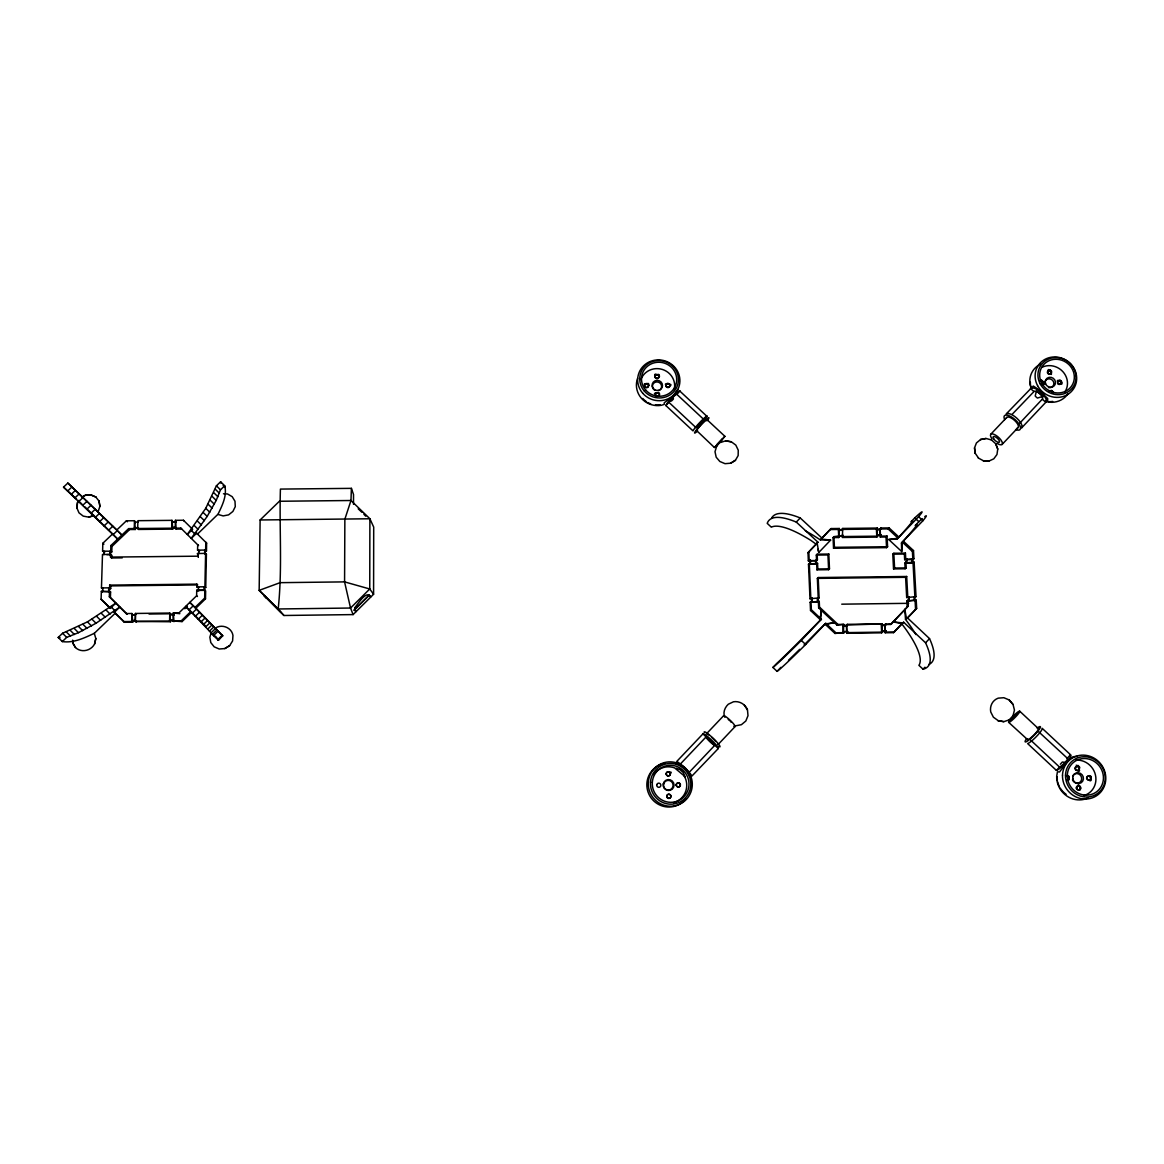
<?xml version="1.0" encoding="UTF-8"?>
<svg xmlns="http://www.w3.org/2000/svg" width="1164" height="1164" viewBox="0 0 1164 1164"><rect width="100%" height="100%" fill="white"/><g stroke="black" fill="none" stroke-linecap="round" stroke-linejoin="round"><path stroke-width="1.5" d="M998.203 720.647L993.387 717.184L990.739 711.961C989.589 706.068 992.485 700.233 998.188 698.153L1003.848 697.716L1009.217 699.971L1013.029 704.438L1014.455 710.069L1013.044 715.642L1014.732 714.623A7.842 1.135 -45.2 0 1 1019.548 712.004A7.842 1.135 -45.2 0 1 1011.734 720.56A7.842 1.135 -45.2 0 1 1009.654 720.181L1010.134 719.585L1003.775 721.665L998.101 720.691L1003.775 721.665M353.507 504.318L353.521 494.525L351.397 488.356L280.422 489.084C279.171 528.907 282.532 569.109 278.167 608.976L283.929 615.494L353.099 614.592L373.586 594.251L373.702 527.088L369.89 518.766L350.975 500.505L279.389 501.262L260.125 519.973L259.165 590.366L283.929 615.494M206.479 550.936L205.65 550.063L205.795 542.22L206.61 543.122L206.479 550.936L204.719 550.296L204.646 553.642M205.359 625.781L191.682 612.249L182.064 621.591L173.058 621.009L173.247 613.021L178.907 612.948L196.614 595.764L196.731 590.235L204.835 590.148L205.664 590.919L205.49 598.849L195.843 608.205L189.819 602.37L222.775 635.951L195.843 608.205M198.797 587.645L196.803 586.874L196.862 584.139L109.692 585.114L109.605 587.835L110.682 588.62L110.769 585.899L109.692 585.114M197.487 553.497L198.287 557.047L197.487 553.497L205.592 553.409L206.406 554.268L205.737 587.558L203.962 586.991L204.515 590.934L204.588 587.573M198.724 590.992L198.156 587.063M198.84 553.7L198.898 550.354L199.539 551.009L197.56 550.15L197.691 544.694L198.535 545.581L180.813 528.092L175.226 528.15L175.415 520.323L183.446 520.264L192.642 529.314L187.288 534.465L205.766 508.304L216.402 485.81L220.622 481.765L224.71 485.766C227.256 495.617 222.208 505.467 218.061 514.153L197.458 534.131L196.614 533.214L191.26 538.379L207.192 516.409L216.213 500.404L220.491 489.811L224.71 485.766M205.33 550.95L205.271 554.282L206.406 554.268M205.737 587.558L204.908 586.787L205.592 553.409M676.91 394.407L676.91 394.159A5.878 0.742 -47.2 0 0 673.461 396.837A5.878 0.742 -47.2 0 0 669.198 401.944L665.852 405.538L693.002 430.898L693.468 430.04A10.491 1.106 -47.1 0 1 701.194 420.99A10.491 1.106 -47.1 0 1 707.217 416.115L704.045 419.709L676.91 394.407L680.052 390.798A10.476 1.339 -47.2 0 0 673.898 395.513A10.476 1.339 -47.2 0 0 666.288 404.636L665.852 405.538M194.999 607.492L204.66 598.092L204.835 590.148M170.511 621.736L169.595 621.038L169.784 613.05L135.373 613.457L135.155 621.445L170.511 621.736L169.988 614.359L174.12 614.854L169.988 614.359M172.709 529.111L171.806 528.194L171.981 520.352L137.905 520.686L137.687 528.514L138.691 529.445L172.709 529.111L172.185 521.69L176.273 522.374L175.415 520.323M170.672 614.898L169.784 613.05M173.96 621.692L173.436 614.316M180.813 528.092L181.7 529.023L176.128 529.082L175.604 521.661M131.983 620.528L135.446 620.485L135.591 614.767L132.143 614.81L132.711 622.173L131.692 621.489L131.91 613.501L126.207 613.559L109.343 596.783L109.532 588.62L108.718 588.053L108.616 591.414L110.58 591.981L110.42 597.525L127.254 614.272L126.207 613.559M138.123 522.054L134.689 522.083L135.271 529.489L134.253 528.558L134.471 520.73L126.396 520.817L116.749 530.013L121.871 535.062L67.861 483.06L63.525 487.134L117.68 539.063L112.559 534L102.839 543.268L102.592 551.125L104.833 551.983L104.018 551.329L103.916 554.675M136.173 622.143L136.203 621.009L132.74 621.052M138.691 529.445L137.963 527.641L134.544 527.685M132.711 622.173L124.577 622.274L115.338 613.093L94.357 633.289C84.521 637.872 73.565 643.27 62.318 641.582L58.2 637.465L62.58 633.26L87.431 621.882L115.76 603.156L110.289 608.408L101.108 599.271L101.355 591.297L110.58 591.981M102.563 588.708L101.457 587.936L102.49 554.471L110.609 554.384L111.686 555.257L111.599 557.963L122.249 557.847M102.883 588.111L102.781 591.487L108.616 591.414M111.686 555.257L109.736 554.617L109.823 551.27L111.788 551.911L111.948 546.44L129.655 529.533L135.271 529.489M111.599 557.963L110.522 557.09L110.638 551.925M134.253 528.558L128.637 528.616L110.871 545.552L110.711 551.038L111.788 551.911M351.397 488.356L350.975 500.505L344.864 519.159L344.573 581.884L350.539 608.03L353.099 614.592M880.29 537.055L881.235 534.96L877.758 535.004L876.827 537.099L842.227 537.492L843.085 535.396L833.919 536.648L833.046 537.593L833.54 548.244L886.561 547.647L887.594 546.731L887.041 536.051L886.008 536.997L880.29 537.055L879.882 528.98L888.059 528.893L898.084 538.19L888.714 539.499L901.693 551.547L902.406 542.206L912.416 551.489L912.983 562.168L906.276 562.896L906.901 558.793L906.276 562.896M88.711 517.136L94.051 515.536L88.711 517.136L83.226 516.118L78.992 512.844L76.897 507.97L77.421 502.63L78.934 500.331M76.984 508.042L77.508 502.703M730.701 463.199L735.415 460.304L730.701 463.199L725.041 463.679L719.832 461.482L716.195 457.205L715.002 451.734L716.82 445.71L714.405 447.5L696.61 430.549A7.653 0.8 -47.1 0 1 702.649 423.23A7.653 0.8 -47.1 0 1 706.985 420.015L706.577 420.728M985.981 438.479L980.583 439.541L985.981 438.479L991.495 439.934L995.802 443.862L997.752 449.057L996.966 454.513L993.78 458.834L988.847 461.104L983.274 460.828L988.949 461.017M688.433 773.143L714.841 745.236A6.082 0.844 43.5 0 1 709.734 741.57A6.082 0.844 43.5 0 1 706.053 736.885L702.649 733.567M718.29 748.539L718.348 748.117A10.84 1.499 43.5 0 0 711.699 740.202A10.84 1.499 43.5 0 0 703.202 733.611L676.721 761.489A10.883 1.266 43.7 0 1 685.116 768.255A10.883 1.266 43.7 0 1 691.896 776.082L718.29 748.539L714.841 745.236M847.625 631.441L844.104 631.485L844.162 632.649L835.883 632.765L825.785 623.307L805.663 644.521A118.466 3.172 -46.1 0 1 777.072 671.366L772.911 667.438L776.737 663.407A95.841 2.226 -46.2 0 0 814.742 625.766L819.805 620.587L821.377 610.431L818.67 607.87L818.408 602.152L819.252 601.381L819.514 607.113L837.993 624.457L843.769 624.384L843.42 632.008L847.625 631.441L847.683 632.605L846.752 633.289L846.374 625.053L847.29 624.341L882.283 623.875L881.89 631.485L886.168 630.917L885.193 632.765L884.771 624.53L891.595 623.744L908.269 605.978L907.964 600.246L909.128 600.231L908.939 596.754L906.683 597.539L905.607 577.315L906.683 576.486L907.774 596.768M678.015 389.329L672.254 396.982L664.237 402.729L664.222 404.432L661.181 405.334A20.952 20.152 14.7 0 1 641.422 398.277A20.952 20.152 14.7 0 1 637.596 378.315M714.405 447.5L724.881 436.311L716.457 446.481M75.5 647.533L72.663 642.819L75.413 647.49C81.189 653.077 90.938 650.952 94.604 643.939L95.812 638.527L94.269 633.245M211.077 633.201L209.855 637.188L210.786 642.557L214.161 646.82L219.21 649.003L224.783 648.581L229.614 645.685L232.582 640.957L232.96 635.442C231.694 627.585 222.164 623.875 215.733 627.876M99.915 506.369L99.042 501.131L99.915 506.369L98.154 511.505M974.574 447.864L975.156 453.393L974.486 447.951L976.436 442.96L980.685 439.454M720.371 442.538L725.739 440.792L731.298 441.767L735.823 445.114L738.252 450.192L738.151 455.575L735.372 460.391M731.254 441.854L725.696 440.894M1006.409 418.094L1006.773 417.381A7.61 2.983 41.4 0 1 1014.615 420.466A7.61 2.983 41.4 0 1 1018.02 427.625L1002.059 444.488M697.251 426.621L702.343 421.019M1019.373 423.58L1042.653 398.801A5.835 2.415 41.2 0 0 1039.801 393.781A5.835 2.415 41.2 0 0 1034.301 391.235L1011.996 414.471M1045.767 402.322L1046.291 401.435A10.389 4.307 41.2 0 0 1041.213 392.501A10.389 4.307 41.2 0 0 1031.406 387.947L1006.191 413.962L1007.122 413.511A10.418 4.103 41.4 0 1 1016.841 418.211A10.418 4.103 41.4 0 1 1022.036 427.086L1021.57 427.959L1045.767 402.322L1042.391 399.267M703.187 421.077L703.74 420.291M1060.346 764.224L1062.368 761.998L1065.133 762.478M816.968 569.836L817.812 568.978L817.564 563.318L816.721 564.191L816.968 569.836L828.608 569.691L829.481 568.832L828.812 554.049L817.157 554.195L817.404 559.855L816.561 560.742L808.34 560.844L808.005 552.711L817.986 542.22L796.278 522.069A118.815 30.264 42.6 0 0 767.221 523.364L771.31 527.176A95.957 24.168 42.7 0 1 810.988 540.474L816.531 544.476M816.386 543.981L817.986 542.22M805.372 530.828A95.899 24.459 42.7 0 1 814.916 536.386L820.329 539.878L831.067 528.572L839.259 528.485L838.924 536.153L843.085 535.396M817.885 549.277L818.787 552.478L830.601 540.125L821.086 539.034L831.067 528.572M901.693 551.547L901.445 543.05L904.69 539.456A95.855 2.546 -46.1 0 0 915.195 525.604L918.876 521.719A118.524 3.186 -46.1 0 1 922.339 518.62M1056.374 770.379L1057.392 769.986A10.796 1.993 -44.9 0 0 1066.704 761.954A10.796 1.993 -44.9 0 0 1070.851 755.043L1042.129 728.271A10.767 1.746 -45.1 0 1 1037.822 735.022A10.767 1.746 -45.1 0 1 1028.641 743.127L1027.652 743.592L1056.374 770.379L1059.967 766.785A6.053 1.12 -44.9 0 0 1065.191 762.274A6.053 1.12 -44.9 0 0 1067.504 758.404L1038.521 731.632M1067.199 758.375L1070.254 755M888.714 539.499L897.124 539.048L900.383 535.455A95.812 2.226 -46.2 0 0 911.063 521.792L914.759 517.907A118.481 2.794 -46.2 0 1 918.614 516.714L922.936 520.715L901.445 543.05M808.34 560.844L809.155 559.957L808.82 551.809M1009.246 719.861L1013.146 715.598M906.683 576.486L818.19 577.548L819.092 597.903L809.999 598.776L808.5 564.293L810.479 563.405L810.333 559.942L809.155 559.957M833.046 537.593L838.749 537.535L838.371 529.445L839.259 528.485M817.564 563.318L809.868 564.06L810.333 559.942M816.561 560.742L816.313 555.082L817.157 554.195M923.067 669.213A118.481 30.235 42.8 0 0 925.584 642.819L903.657 622.216L901.605 623.569L905.345 628.618A96.088 24.168 42.6 0 1 918.891 665.313L923.067 669.213L924.944 667.205M925.584 642.819L929.512 638.6L907.6 618.011L905.519 619.408L909.259 624.457A96.03 24.459 42.6 0 1 915.908 634.569M877.409 528.049L842.751 528.441L841.848 529.416L876.405 529.023L877.409 528.049L877.016 535.716L881.235 534.96M842.401 536.109L842.751 528.441M884.771 624.53L890.547 624.457L908.269 605.978M885.193 632.765L893.457 632.663L902.58 622.929L893.006 621.838L901.111 623.482M908.939 596.754L908.313 600.813L916.214 600.129L916.665 608.35L906.509 618.739L904.777 609.296L905.519 619.408M893.457 632.663L903.657 622.216M907.6 618.011L916.665 608.35M815.76 563.987L815.615 560.539L817.404 559.855M719.09 743.476L735.051 726.612M838.749 537.535L839.651 536.589M723.63 715.715L706.432 733.844A7.915 1.106 43.5 0 1 708.745 734.964M990.811 434.216L1006.773 417.381M679.674 764.748L706.112 736.885M772.911 667.438A118.422 2.779 -46.1 0 0 801.312 640.418L821.42 619.219L811.352 609.718L810.973 601.497L812.152 601.482L811.992 597.99L809.999 598.776M897.124 539.048L918.614 516.714M777.072 671.366L780.899 667.336M808.005 552.711L817.143 543.152L818.787 552.478M833.54 548.244L834.413 547.327L887.594 546.731M796.278 522.069L800.235 517.965L821.944 538.088M816.313 555.082L827.939 554.952L828.812 554.049M825.785 623.307L819.063 629.84A95.87 2.546 -46.1 0 1 804.106 644.929M818.248 598.674L817.361 578.392L818.19 577.548M354.031 610.3L369.235 595.197M222.702 635.733L218.395 640.171L213.478 635.646L207.658 629.186L211.906 625.039M209.476 631.15L213.74 626.989M211.048 632.881L215.325 628.706M212.386 634.38L216.679 630.204M213.478 635.646L217.784 631.441M217.61 639.734L221.917 635.529M218.512 640.127L222.426 635.34M218.09 640.054L222.382 635.85M191.682 612.249L185.643 606.415L195.334 616.294L199.524 612.22M207.658 629.186L198.2 619.263L202.405 615.174M200.877 622.042L205.097 617.938M203.351 624.632L207.585 620.514M205.621 627.018L209.855 622.886M184.843 608.757L187.375 606.313M189.048 609.863L193.224 605.804M173.058 621.009L181.177 620.907L190.823 611.537M192.278 613.166L196.469 609.092M124.577 622.274L114.276 612.38L119.732 607.113L96.015 623.235L78.454 632.678L66.683 637.377L62.318 641.582M879.882 528.98L880.886 528.019L889.078 527.918L899.146 537.259M876.71 529.926L880.188 529.882L880.886 528.019M113.112 534.625L117.302 530.624M99.638 521.618L103.858 517.602M104.076 525.895L108.296 521.894M108.572 530.231L112.777 526.23M82.673 505.394L86.936 501.349M86.776 509.294L91.025 505.263M90.967 513.309L95.215 509.279M95.273 517.413L99.493 513.397M877.016 535.716L877.758 535.004M811.992 597.99L811.526 602.05L819.252 601.381M843.769 624.384L837.091 625.17L821.377 610.431L820.576 619.932L810.522 610.474L810.159 602.268L810.973 601.497M71.12 494.467L75.427 490.393M74.831 497.974L79.137 493.914M78.686 501.611L82.979 497.566M67.556 491.121L71.892 487.047M888.059 528.893L889.078 527.918M819.092 597.903L817.303 598.5L817.448 601.977M991.393 440.021L991.786 438.479A7.624 2.895 41.5 0 1 993.518 434.143A7.624 2.895 41.5 0 1 1002.131 442.014A7.624 2.895 41.5 0 1 997.388 443.6L995.7 443.95L997.752 449.057M810.522 610.474L811.352 609.718M975.257 453.305L978.429 457.947M818.67 607.87L819.514 607.113M907.076 562.241L905.927 562.256L906.218 567.901L905.141 568.76L893.545 568.905L892.773 554.18L893.807 553.278L905.432 553.118L905.738 558.807L904.661 559.68L904.355 554.02L905.432 553.118M819.805 620.587L821.42 619.219M912.416 551.489L913.507 550.572L903.482 541.275M893.545 568.905L894.592 568.047L906.218 567.901M905.141 568.76L904.835 563.129L905.927 562.256M906.087 559.447L913.944 558.705L913.507 550.572M913.944 558.705L912.852 559.593L904.661 559.68M904.835 563.129L913.042 563.027L914.133 562.154L916.024 596.652L906.683 597.539M837.091 625.17L837.993 624.457M217.944 514.415L223.168 515.914L228.595 514.866L232.902 511.433L235.288 506.616L234.983 501.233L232.218 496.693L227.562 493.987L223.459 493.769M824.141 624.661L834.413 622.667L824.912 624.02L834.981 633.449L835.883 632.765M843.143 626.087L846.65 626.043L847.29 624.341M724.881 717.315C722.655 712.819 724.779 707.45 728.3 704.22L733.48 701.776C739.387 700.801 745.338 704.191 747.477 709.865L748.001 715.671L745.833 721.011L741.424 724.677L735.823 725.798M834.981 633.449L844.162 632.649M747.419 709.909L744.262 705.006M907.178 606.735L906.872 601.017L907.964 600.246M908.313 600.813L909.128 600.231M906.872 601.017L916.214 600.129M846.374 625.053L882.283 623.875M881.585 625.563L885.091 625.519L885.804 623.817M890.547 624.457L891.595 623.744M881.89 631.485L886.168 630.917M846.752 633.289L881.686 632.823L882.647 630.961M224.783 648.581L229.614 645.685M81.64 497.334L85.263 495.224L90.777 494.846L95.841 497.043L90.777 494.846M81.727 497.406L85.35 495.297L90.865 494.918M1037.91 728.664L1037.968 728.635A7.857 1.266 -45.1 0 1 1035.276 733.553A7.857 1.266 -45.1 0 1 1027.797 739.824L1008.664 722.335M1017.249 427.974L1018.02 427.625M1009.217 699.971L1013.029 704.438M1042.566 396.502L1037.43 398.059L1036.251 397.099L1035.203 396.036L1036.455 390.929L1043.773 396.589M1072.51 757.153L1068.203 760.485L1059.531 771.994L1057.436 771.79L1056.694 776.243A22.189 20.967 52.3 0 0 1066.791 795.987A22.189 20.967 52.3 0 0 1088.253 797.864M820.329 539.878L830.601 540.125M892.773 554.18L904.355 554.02M916.024 596.652L914.031 597.263L914.22 600.726M810.159 602.268L818.408 602.152M841.747 604.174L908.691 603.316M843.827 625.548L847.348 625.505M882.356 625.039L885.862 624.995M847.683 632.605L882.705 632.125M886.226 632.081L894.519 631.965M830.208 529.547L838.371 529.445M839.317 529.635L842.809 529.591M877.467 529.198L880.944 529.154M843.129 536.546L877.816 536.153M881.294 536.109L887.041 536.051M905.738 558.807L906.901 558.793M809.722 560.612L815.615 560.539M912.983 562.168L914.133 562.154M808.5 564.293L816.721 564.191M817.812 568.978L829.481 568.832M110.769 585.899L197.705 584.925L196.862 584.139M817.361 578.392L905.607 577.315M101.457 587.936L109.605 587.835M196.803 586.874L204.908 586.787M109.532 588.62L110.682 588.62M198.098 590.424L203.904 590.352M149.036 614.01L170.701 613.763M169.857 620.092L173.305 620.048M170.541 620.601L173.989 620.558M123.53 621.591L131.692 621.489M135.155 621.445L169.595 621.038M172.054 527.307L175.473 527.277M135.3 528.369L138.72 528.34M172.738 528.005L176.142 527.976M137.687 528.514L171.806 528.194M838.647 530.348L842.125 530.318M102.592 551.125L110.973 551.256M197.56 550.15L205.65 550.063M106.826 554.646L109.736 554.617M110.522 557.09L197.429 556.188M260.125 519.973L369.89 518.766L369.745 588.984L373.586 594.251M676.226 763.671L678.146 764.253M58.2 637.465L60.091 637.77M668.209 400.11L671.381 401.1L672.385 400.11L673.432 399.019L672.69 395.614M677.477 769.389L676.269 768.269L679.747 769.462L683.137 772.46L685.13 776.679L674.611 767.891A18.318 18.071 61.7 0 0 653.659 774.569M94.604 643.939L95.812 638.527M978.327 458.034L983.362 460.74M114.276 612.38L115.338 613.093M101.108 599.271L110.231 607.986M132.143 614.81L132.9 615.334L131.91 613.501M101.355 591.297L102.461 592.069M109.343 596.783L110.42 597.525M135.373 613.457L136.392 614.17M181.177 620.907L182.064 621.591M173.247 613.021L179.809 613.661L178.907 612.948M681.347 765.694L686.775 770.757M102.839 543.268L103.931 544.155M110.871 545.552L111.948 546.44M682.293 766.116L686.6 769.986L689.364 774.875M728.213 719.396L729.828 720.807M196.614 595.764L197.458 596.521M63.525 487.134L76.591 499.094M1030.446 388.427L1033.821 391.482M358.192 508.799L361.917 512.291M128.637 528.616L129.655 529.533M196.731 590.235L197.574 591.006M204.66 598.092L205.49 598.849M67.861 483.06L116.575 529.722M134.689 522.083L135.446 522.782L134.471 520.73M126.396 520.817L127.429 521.763M914.759 517.907L918.876 521.719M680.023 391.264L707.159 416.552M707.028 419.666L724.881 436.311M1019.693 711.175L1038.419 728.635M668.98 402.395L696.116 427.741M1030.737 740.188L1059.444 766.989M79.239 501.553L81.989 504.143M801.312 640.418L805.663 644.521M84.856 506.835L112.413 533.694M223.124 485.403L225.161 487.396M216.402 485.81L220.491 489.811M215.253 489.2L219.327 493.187M213.827 492.75L217.901 496.722M212.168 496.431L216.213 500.404M210.262 500.273L214.307 504.216M208.123 504.23L212.154 508.173M205.766 508.304L209.782 512.233M203.176 512.466L207.192 516.409M200.383 516.743L204.384 520.657M197.4 521.079L201.387 524.993M194.199 525.488L198.186 529.402M196.614 533.214L206.61 543.122M190.838 529.955L194.81 533.869M110.915 606.706L114.901 610.678M106.113 610.082L110.1 614.068M101.341 613.312L105.342 617.298M96.627 616.353L100.642 620.354M91.985 619.219L96.015 623.235M87.431 621.882L91.461 625.912M82.964 624.341L87.009 628.371M78.614 626.581L82.673 630.641M74.394 628.604L78.454 632.678M70.291 630.393L74.38 634.482M66.363 631.95L70.451 636.053M62.58 633.26L66.683 637.377M175.226 528.15L176.128 529.082M195.334 616.294L198.2 619.263M172.185 521.69L172.869 522.403L171.981 520.352M363.881 514.255L365.714 516.19M183.446 520.264L184.319 521.21M730.599 721.578L731.298 722.335M266.367 598.252L263.879 595.415L281.048 612.642M215.427 636.141L218.192 639.487M95.754 496.97L99.129 501.204M687.589 771.688L688.157 772.445M683.719 775.428L684.941 777.319A18.318 18.071 61.7 0 1 673.534 802.709M220.622 481.765L221.087 483.409M913.042 563.027L915.049 600.144M915.108 600.915L915.544 609.092M911.965 559.389L912.154 562.823M893.807 553.278L894.592 568.047M886.008 536.997L886.561 547.647M880.188 529.882L880.479 535.673M885.091 625.519L885.397 631.426M876.405 529.023L876.827 537.099M881.264 624.588L881.686 632.823M846.65 626.043L846.926 631.95M842.852 625.097L843.245 633.347M833.919 536.648L834.413 547.327M827.939 554.952L828.608 569.691M816.24 559.869L816.386 563.332M817.928 597.918L818.088 601.395M809.3 563.42L810.813 598.005M72.677 640.127L72.75 642.863M1057.407 381.676A1.979 1.848 32.9 0 1 1060.273 381.094A1.979 1.848 32.9 0 1 1060.535 383.974A1.979 1.848 32.9 0 1 1057.581 383.567M1048.255 369.614A3.594 3.361 32.3 0 1 1051.485 371.185M1048.924 374.197A1.979 1.848 32.3 0 1 1047.673 371.287A1.979 1.848 32.3 0 1 1050.83 371.301A1.979 1.848 32.3 0 1 1049.928 374.197M1052.62 392.894A1.979 1.848 33.1 0 0 1050.583 390.973A3.594 3.376 33.1 0 1 1052.489 392.937M1051.252 390.362A3.608 3.376 33.1 0 1 1052.736 391.482M1049.331 391.555A1.979 1.848 33.1 0 1 1052.954 393.039M1039.845 380.948A1.979 1.848 32.4 0 1 1042.595 382.068A1.979 1.848 32.4 0 1 1041.271 384.513M1040.82 379.973A3.594 3.376 32.4 0 1 1042.449 380.846M1043.06 381.559A3.594 3.376 32.4 0 1 1043.468 382.389M1043.584 384.164A3.594 3.376 32.4 0 1 1043.279 384.993M1015.561 429.516A10.432 4.089 41.4 0 0 1019.97 429.632L1020.508 428.687A10.432 4.089 41.4 0 0 1015.314 419.826A10.432 4.089 41.4 0 0 1005.609 415.112L1004.576 415.606A10.432 4.089 41.4 0 0 1004.721 419.637M1045.025 384.513A4.641 4.35 32.7 0 1 1048.517 378.853A4.641 4.35 32.7 0 1 1053.871 383.523A4.641 4.35 32.7 0 1 1048.517 387.568M1041.14 384.193A1.979 1.848 32.4 0 0 1043.046 381.952A1.979 1.848 32.4 0 0 1040.223 380.599A3.594 3.361 32.4 0 1 1042.871 384.833M1057.378 380.453A3.594 3.361 32.9 0 1 1061.233 383.742M1067.854 393.868A20.967 19.628 32.7 0 1 1049.666 402.22L1045.388 401.274L1047.658 400.372L1047.687 398.568L1037.502 388.776L1033.239 386.012L1031.42 388.5L1030.329 385.56A20.967 19.628 32.7 0 1 1040.762 364.056M1048.458 370.37A3.594 3.361 32.3 0 1 1051.383 374.444M1059.909 380.162A3.594 3.361 32.9 0 1 1060.695 380.686M1061.321 381.37A3.594 3.361 32.9 0 1 1061.946 383.96M1042.347 367.126A17.445 16.325 32.7 0 1 1062.892 371.68A17.445 16.325 32.7 0 1 1064.9 391.933M1052.678 401.42A18.537 17.358 32.7 0 1 1047.935 401.595M1030.824 386.855A18.537 17.358 32.7 0 1 1030.387 382.228M666.259 774.409A2.066 2.037 59.5 0 1 668.572 771.848A2.066 2.037 59.5 0 1 669.911 775.079A2.066 2.037 59.5 0 1 666.463 774.904M723.586 716.093A7.901 1.222 43.4 0 1 731.079 721.142A7.901 1.222 43.4 0 1 733.786 726.234M711.553 737.263A7.915 1.106 43.5 0 1 715.816 741.483M717.562 743.738A7.915 1.106 43.5 0 1 717.912 744.436M718.232 746.269A10.84 1.513 43.5 0 0 719.934 746.837L719.992 746.371A10.84 1.513 43.5 0 0 713.357 738.456A10.84 1.513 43.5 0 0 704.846 731.865L704.264 731.865A10.84 1.513 43.5 0 0 704.22 732.36M670.784 771.965A3.768 3.71 59.6 0 1 671.264 772.823M682.861 801.865A22.029 21.709 61.7 0 1 649.003 794.372A22.029 21.709 61.7 0 1 664.6 763.453M685.814 798.766A22.029 21.709 61.7 0 1 683.908 800.905M1075.594 769.841A2.081 1.979 51.7 0 1 1076.365 766.523A2.081 1.979 51.7 0 1 1079.043 768.793A2.081 1.979 51.7 0 1 1076.002 770.19M1090.814 776.17A3.812 3.594 52.2 0 1 1091.279 777.043M1091.221 779.895A3.812 3.594 52.2 0 1 1090.726 780.695M1066.646 776.315A2.095 1.979 52.3 0 1 1068.756 778.367A2.095 1.979 52.3 0 1 1066.835 780.404M1067.053 776.228A2.095 1.979 52.3 0 1 1069.163 778.571A2.095 1.979 52.3 0 1 1066.719 780.258M1077.908 765.388A3.798 3.594 51.8 0 1 1078.693 765.97M1079.334 766.727A3.798 3.594 51.8 0 1 1079.755 767.629M1079.581 770.452A3.798 3.594 51.8 0 1 1079.057 771.237M1068.159 775.588A3.812 3.608 52.3 0 1 1069.352 777.159M1072.626 776.097A4.918 4.641 52.3 0 1 1079.974 774.831A4.918 4.641 52.3 0 1 1079.654 782.441A4.918 4.641 52.3 0 1 1072.466 779.764M1067.373 775.748A3.798 3.594 52.4 0 1 1068.654 780.156M1027.361 739.809A7.857 1.266 -45.1 0 1 1027.623 738.645M1026.473 738.878A10.767 1.731 -45.1 0 0 1025.775 741.948L1026.837 741.453A10.767 1.731 -45.1 0 0 1036.033 733.349A10.767 1.731 -45.1 0 0 1040.34 726.612L1039.714 726.598A10.767 1.731 -45.1 0 0 1037.153 728.097M1078.286 784.856A3.812 3.594 52.8 0 1 1080.134 789.89M1073.252 756.775A22.189 20.967 52.3 0 1 1077.428 756.455M1076.205 765.184A3.798 3.594 51.8 0 1 1078.257 771.383M1075.565 760.15A18.464 17.445 52.3 0 1 1095.455 775.02A18.464 17.445 52.3 0 1 1083.655 795.638M1089.344 775.573A3.798 3.594 52.2 0 1 1089.911 780.84M1066.108 794.284A19.628 18.551 52.3 0 1 1060.244 788.115M1059.4 786.631A19.628 18.551 52.3 0 1 1057.654 781.844M1057.363 780.186A19.628 18.551 52.3 0 1 1057.188 776.825M645.132 387.146A1.979 1.906 13.9 0 1 645.802 384.004A1.979 1.906 13.9 0 1 648.479 385.968A1.979 1.906 13.9 0 1 645.54 387.437M657.413 396.371A1.979 1.906 14.9 0 1 655.783 393.534A1.979 1.906 14.9 0 1 659.1 393.345A1.979 1.906 14.9 0 1 657.936 396.342M656.351 396.386A1.979 1.906 14.9 0 1 655.87 393.607A1.979 1.906 14.9 0 1 658.78 393.447A1.979 1.906 14.9 0 1 658.737 396.255M654.881 390.318A4.641 4.467 14.7 0 1 653.601 383.32A4.641 4.467 14.7 0 1 660.905 384.047A4.641 4.467 14.7 0 1 658.417 390.682M665.342 384.193A3.594 3.448 15.5 0 1 669.693 384.338M697.556 430.404A7.653 0.8 -47.1 0 1 696.581 430.855M707.305 420.553A10.491 1.091 -47 0 0 708.847 418.196L708.92 417.701A10.491 1.091 -47 0 0 702.911 422.59A10.491 1.091 -47 0 0 695.17 431.626L694.646 432.586A10.491 1.091 -47 0 0 697.221 431.364M644.172 384.193A3.594 3.463 13.9 0 1 649.134 385.24M654.634 375.157A3.594 3.448 14.5 0 1 659.581 376.219M654.823 374.459A3.594 3.448 14.5 0 1 655.667 374.081M658.402 374.328A3.594 3.448 14.5 0 1 659.173 374.852M660.235 404.723A18.537 17.824 14.7 0 1 655.405 404.883M650.676 403.835A18.537 17.824 14.7 0 1 647.737 402.497M646.369 401.653A18.537 17.824 14.7 0 1 642.761 398.452M654.444 393.65A3.594 3.463 14.9 0 1 656.03 392.748M657.893 392.748A3.594 3.463 14.9 0 1 659.522 393.636M640.898 379.522A17.431 16.762 14.7 0 1 662.345 369.439A17.431 16.762 14.7 0 1 674.145 389.882M670.566 384.324A3.594 3.463 15.5 0 1 671.017 385.124M647.926 383.363A3.594 3.463 13.9 0 1 648.697 383.873M929.512 638.6A118.422 30.599 42.7 0 1 928.77 664.528M799.683 649.337A95.87 2.546 -46.1 0 1 788.494 660.264M924.754 516.641A118.524 3.186 -46.1 0 1 922.936 520.715M771.805 517.747A118.757 30.628 42.5 0 1 800.235 517.965M707.377 738.151L713.532 744.029L707.377 738.151M716.791 444.866L722.408 439.017L716.791 444.866M354.656 607.855L355.878 611.667L354.234 609.921L368.93 595.342L370.719 596.928C366.733 589.319 357.857 604.247 354.656 607.855M1017.045 713.998L1011.08 719.803L1017.045 713.998M369.745 588.984L350.539 608.03L278.167 608.976L259.165 590.366L280.073 582.669L344.573 581.884L369.745 588.984M1057.727 382.767A1.979 1.848 32.9 0 0 1061.03 383.509A1.979 1.848 32.9 0 0 1059.88 380.381A1.979 1.848 32.9 0 0 1057.727 382.767M1047.847 372.509A1.979 1.848 32.3 0 0 1051.136 373.368A1.979 1.848 32.3 0 0 1050.088 370.21A1.979 1.848 32.3 0 0 1047.847 372.509M1045.548 383.698A5.238 4.903 32.7 0 0 1054.308 385.706A5.238 4.903 32.7 0 0 1051.267 377.398A5.238 4.903 32.7 0 0 1045.548 383.698M1037.561 385.604A21.17 19.803 32.6 0 0 1073.543 388.863A21.17 19.803 32.6 0 0 1056.577 357.042A21.17 19.803 32.6 0 0 1037.561 385.604M993.78 438.974A4.103 1.557 41.5 0 0 999.338 442.218A4.103 1.557 41.5 0 0 995.802 437.155A4.103 1.557 41.5 0 0 993.78 438.974M1040.194 383.858A19.424 18.158 32.6 0 0 1073.193 386.855A19.424 18.158 32.6 0 0 1057.639 357.668A19.424 18.158 32.6 0 0 1040.194 383.858M1041.722 383.145A17.664 16.514 32.6 0 0 1071.724 385.881A17.664 16.514 32.6 0 0 1057.581 359.341A17.664 16.514 32.6 0 0 1041.722 383.145M676.211 784.842A2.081 2.052 60.9 0 0 679.194 786.835A2.081 2.052 60.9 0 0 679.383 783.256A2.081 2.052 60.9 0 0 676.211 784.842M656.772 784.769A2.081 2.052 62.6 0 0 659.421 787.213A2.081 2.052 62.6 0 0 660.163 783.707A2.081 2.052 62.6 0 0 656.772 784.769M666.797 795.827A2.081 2.052 63.8 0 0 669.358 798.344A2.081 2.052 63.8 0 0 670.217 794.866A2.081 2.052 63.8 0 0 666.797 795.827M676.328 784.769A2.081 2.052 60.9 0 0 679.31 786.762A2.081 2.052 60.9 0 0 679.5 783.183A2.081 2.052 60.9 0 0 676.328 784.769M666.288 773.798A2.066 2.052 59.4 0 0 669.387 775.602A2.066 2.052 59.4 0 0 669.358 772.023A2.066 2.052 59.4 0 0 666.288 773.798M666.914 795.754A2.081 2.052 63.8 0 0 669.475 798.286A2.081 2.052 63.8 0 0 670.333 794.808A2.081 2.052 63.8 0 0 666.914 795.754M663.305 783.809A5.5 5.427 61.7 0 0 670.275 790.269A5.5 5.427 61.7 0 0 672.283 781.029A5.5 5.427 61.7 0 0 663.305 783.809M663.582 784.143A4.874 4.801 61.7 0 0 669.766 789.876A4.874 4.801 61.7 0 0 671.541 781.67A4.874 4.801 61.7 0 0 663.582 784.143M648.333 782.15A22.262 21.941 61.3 0 0 679.878 804.135A22.262 21.941 61.3 0 0 682.671 765.854A22.262 21.941 61.3 0 0 648.333 782.15M650.487 782.092A20.414 20.123 61.3 0 0 679.427 802.258A20.414 20.123 61.3 0 0 681.988 767.134A20.414 20.123 61.3 0 0 650.487 782.092M652.32 782.237A18.566 18.304 61.3 0 0 678.627 800.585A18.566 18.304 61.3 0 0 680.969 768.647A18.566 18.304 61.3 0 0 652.32 782.237M1076.729 787.941A2.095 1.979 52.8 0 0 1079.916 789.599A2.095 1.979 52.8 0 0 1079.581 786.049A2.095 1.979 52.8 0 0 1076.729 787.941M1076.322 788.013A2.095 1.979 52.8 0 0 1079.494 789.658A2.095 1.979 52.8 0 0 1079.174 786.107A2.095 1.979 52.8 0 0 1076.322 788.013M1086.609 778.076A2.095 1.979 52.2 0 0 1089.737 779.836A2.095 1.979 52.2 0 0 1089.519 776.286A2.095 1.979 52.2 0 0 1086.609 778.076M1075.42 768.269A2.095 1.979 51.7 0 0 1078.431 770.248A2.095 1.979 51.7 0 0 1078.475 766.698A2.095 1.979 51.7 0 0 1075.42 768.269M1087.031 778.003A2.095 1.979 52.2 0 0 1090.159 779.764A2.095 1.979 52.2 0 0 1089.941 776.213A2.095 1.979 52.2 0 0 1087.031 778.003M1072.772 778.338A5.544 5.238 52.2 0 0 1081.181 782.746A5.544 5.238 52.2 0 0 1080.338 773.347A5.544 5.238 52.2 0 0 1072.772 778.338M1062.499 775.209A22.422 21.185 52.2 0 0 1094.407 796.976A22.422 21.185 52.2 0 0 1095.542 759.074A22.422 21.185 52.2 0 0 1062.499 775.209M1065.511 775.137A20.574 19.439 52.1 0 0 1094.771 795.114A20.574 19.439 52.1 0 0 1095.819 760.325A20.574 19.439 52.1 0 0 1065.511 775.137M1067.315 775.282A18.711 17.664 52.1 0 0 1093.927 793.441A18.711 17.664 52.1 0 0 1094.873 761.823A18.711 17.664 52.1 0 0 1067.315 775.282M655.419 377.383A1.979 1.892 14.4 0 0 658.839 377.282A1.979 1.892 14.4 0 0 656.976 374.488A1.979 1.892 14.4 0 0 655.419 377.383M655.332 377.733A1.979 1.892 14.4 0 0 658.737 377.631A1.979 1.892 14.4 0 0 656.874 374.837A1.979 1.892 14.4 0 0 655.332 377.733M666.186 386.623A1.979 1.892 15.4 0 0 669.606 386.681A1.979 1.892 15.4 0 0 667.874 383.8A1.979 1.892 15.4 0 0 666.186 386.623M666.303 386.273A1.979 1.906 15.4 0 0 669.707 386.332A1.979 1.906 15.4 0 0 667.991 383.451A1.979 1.906 15.4 0 0 666.303 386.273M645.22 386.797A1.979 1.906 13.9 0 0 648.508 385.953A1.979 1.906 13.9 0 0 646.064 383.611A1.979 1.906 13.9 0 0 645.22 386.797M652.917 388.048A5.223 5.034 14.7 0 0 661.938 387.801A5.223 5.034 14.7 0 0 657.063 380.366A5.223 5.034 14.7 0 0 652.917 388.048M642.79 393.316A21.17 20.341 14.7 0 0 678.728 387.394A21.17 20.341 14.7 0 0 654.837 360.185A21.17 20.341 14.7 0 0 642.79 393.316M644.419 391.191A19.424 18.668 14.7 0 0 677.375 385.764A19.424 18.668 14.7 0 0 655.478 360.811A19.424 18.668 14.7 0 0 644.419 391.191M645.758 390.1A17.649 16.965 14.7 0 0 675.717 385.168A17.649 16.965 14.7 0 0 655.798 362.47A17.649 16.965 14.7 0 0 645.758 390.1"/></g></svg>
